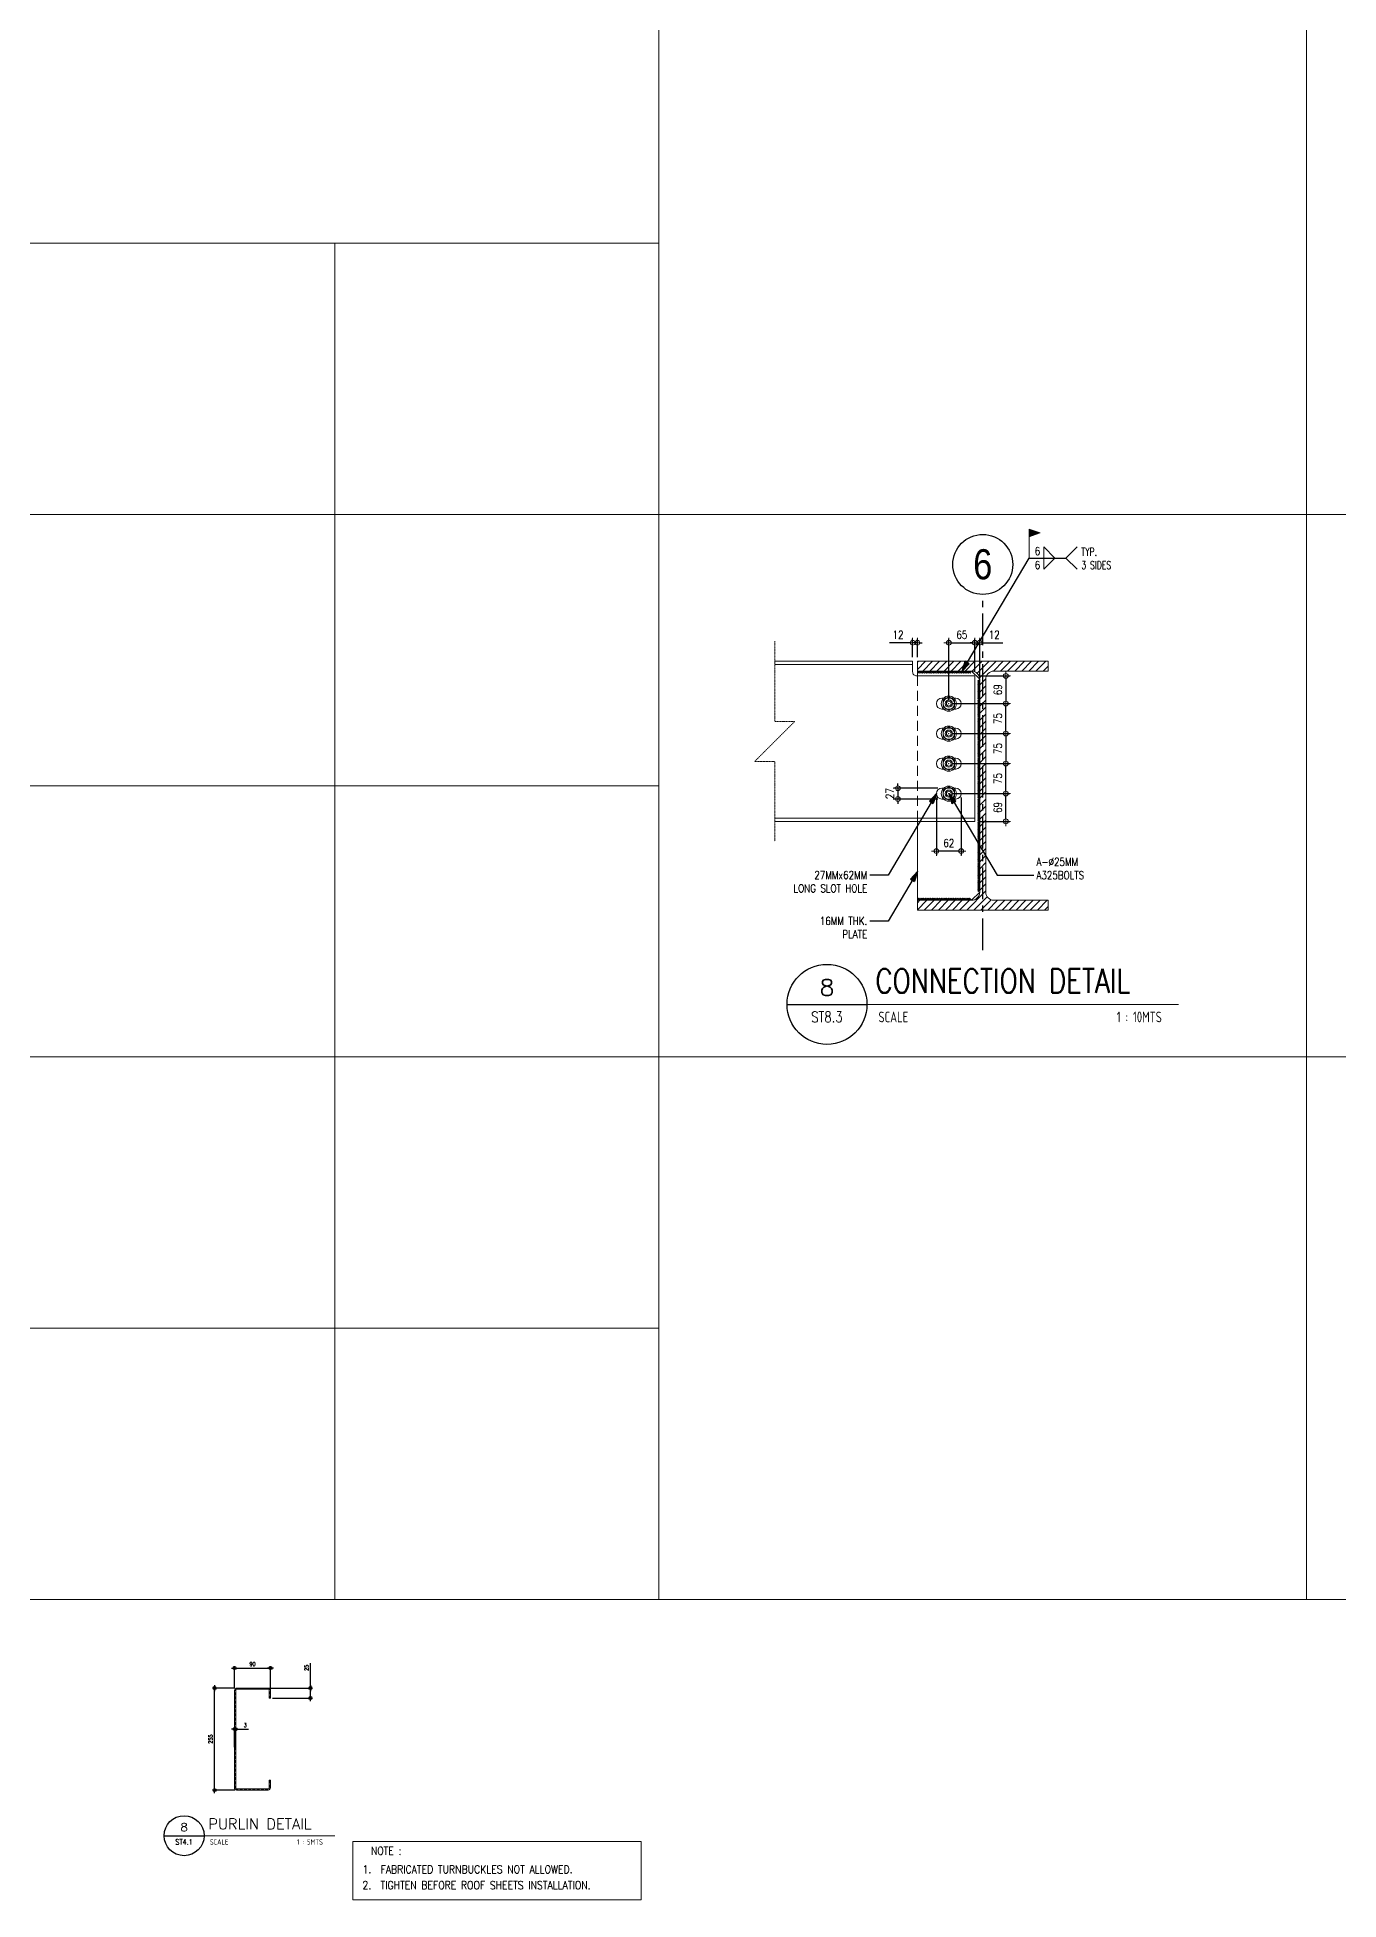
# Model space of a CAD drawing. Header units: millimetres. Extents: x 0 to 437400, y -7936 to 73710.
# Drawn here: x 3306 to 6560, y -751 to 3905 of the extents above; entities that cross this region are included whole.
import ezdxf
from ezdxf.enums import TextEntityAlignment as Align

# ---------------------------------------------------------------- set-up
doc = ezdxf.new("R2010")
doc.units = ezdxf.units.MM
doc.header["$LTSCALE"] = 10
doc.header["$MEASUREMENT"] = 0
doc.linetypes.add('CENTER', pattern=[50.8, 31.75, -6.35, 6.35, -6.35])
doc.linetypes.add('HIDDEN', pattern=[0.375, 0.25, -0.125])
for name, color, linetype in [('A-ANNO_DIM', 1, 'Continuous'), ('A-NEW', 240, 'Continuous'), ('A_LINE', 1, 'Continuous'), ('TARGET-MAIN', 1, 'Continuous')]:
    doc.layers.add(name, color=color, linetype=linetype)
for name, color, linetype, lineweight in [('A_DIM', 1, 'Continuous', 5), ('BOLT', 33, 'Continuous', 20), ('BOLT HOLES', 2, 'Continuous', 5), ('CEE STEEL PURLINS', 46, 'Continuous', 15), ('DIM', 1, 'Continuous', 5), ('HATCH', 8, 'Continuous', 5), ('OUTLINE', 1, 'HIDDEN', 15), ('S-ANNO-DIMS', 1, 'Continuous', 5), ('S-Anno-Text', 52, 'Continuous', 15), ('S-ANNO-WELD', 1, 'Continuous', 9), ('S-BEAM-IDEN', 2, 'Continuous', 9), ('S-COLS', 2, 'Continuous', 20), ('S_Bolt', 9, 'Continuous', 9), ('S_GUSSET PLATE', 4, 'Continuous', 15), ('TEXT', 2, 'Continuous', 20)]:
    doc.layers.add(name, color=color, linetype=linetype, lineweight=lineweight)
for name, color, linetype, lineweight, plot in [('GUIDE 000', 3, 'Continuous', 0, False), ('GUIDE 001', 214, 'Continuous', 0, False), ('S-DETL-GRID', 62, 'Continuous', 9, False)]:
    doc.layers.add(name, color=color, linetype=linetype, lineweight=lineweight, plot=plot)
doc.styles.add('1', font='simplex.shx', dxfattribs={"width": 0.8, "height": 20})
doc.styles.add('ARCHITEXT', font='architxt.shx', dxfattribs={"width": 0.85})
doc.styles.add('ARIALNW', font='ARIALN.TTF')
doc.styles.add('ROMANS', font='romans.shx', dxfattribs={"width": 0.8, "height": 10})
doc.styles.add('SIMPLEX', font='SIMPLEX.shx', dxfattribs={"width": 1.1})
doc.dimstyles.new('DDIM5', dxfattribs={"dimtxt": 10, "dimasz": 0.1, "dimexe": 5, "dimexo": 5, "dimgap": 5, "dimtad": 1, "dimdec": 0, "dimrnd": 1, "dimdsep": 46, "dimtxsty": 'ROMANS', "dimblk1": 'ESCADIM_ARW', "dimblk2": 'ESCADIM_ARW', "dimsah": 1, "dimcen": 5, "dimclrd": 1, "dimclre": 1, "dimclrt": 3, "dimadec": 0, "dimazin": 0, "dimtfac": 1, "dimtdec": 0, "dimtofl": 0, "dimtmove": 0, "dimatfit": 3, "dimldrblk": 'ESCADIM_ARW', "dimfxl": 1, "dimtolj": 1, "dimtzin": 0, "dimarcsym": 0})
doc.dimstyles.new('DIM 10', dxfattribs={"dimtxt": 20, "dimasz": 6, "dimexe": 10, "dimexo": 10, "dimgap": 10, "dimtad": 1, "dimdec": 4, "dimrnd": 1, "dimdsep": 46, "dimtxsty": '1', "dimblk": 'CIR-1', "dimcen": 100, "dimclrd": 1, "dimclre": 1, "dimclrt": 3, "dimadec": 0, "dimazin": 0, "dimtfac": 1, "dimtdec": 4, "dimtix": 1, "dimtmove": 0, "dimatfit": 3, "dimfxl": 1, "dimtvp": 1, "dimtolj": 1, "dimtzin": 0, "dimarcsym": 0})
doc.dimstyles.new('ESCA_ARW$7', dxfattribs={"dimtxt": 200, "dimasz": 1, "dimexe": 100, "dimexo": 100, "dimgap": 100, "dimtad": 1, "dimdec": 0, "dimrnd": 1, "dimdsep": 46, "dimtxsty": '1', "dimblk1": 'dim_arw', "dimblk2": 'dim_arw', "dimsah": 1, "dimcen": 50, "dimclrd": 1, "dimclre": 256, "dimclrt": 52, "dimadec": 0, "dimazin": 0, "dimtfac": 1, "dimtofl": 0, "dimtmove": 0, "dimatfit": 3, "dimldrblk": 'dim_arw', "dimfxl": 1, "dimtolj": 1, "dimtzin": 0, "dimarcsym": 0})

# ---------------------------------------------------------------- blocks, each defined once
blk = doc.blocks.new('ESCADIM_ARW')
at = {"color": 9}
blk.add_line((75, 0), (-75, 0), dxfattribs=at)
blk.add_circle((0, 0), 37.5, dxfattribs=at)
blk = doc.blocks.new('*D65')
at = {"layer": 'A-ANNO_DIM', "color": 1, "lineweight": -2, "transparency": 16777216}
for p, q in [((3799, -222.4), (3799, -166.4)), ((3799.1, -171.4), (3888.9, -171.4)), ((3889, -222.5), (3889, -166.4))]:
    blk.add_line(p, q, dxfattribs=at)
at = {"layer": 'Defpoints', "color": 0, "transparency": 16777216}
for p in [(3889, -171.4), (3799, -227.4), (3889, -227.5)]:
    blk.add_point(p, dxfattribs=at)
at = {"layer": 'A-ANNO_DIM', "color": 1, "lineweight": -2, "transparency": 16777216, "xscale": 0.1, "yscale": 0.1, "zscale": 0.1, "rotation": 180}
blk.add_blockref('ESCADIM_ARW', (3799, -171.4), dxfattribs=at)
at = {"layer": 'A-ANNO_DIM', "color": 1, "lineweight": -2, "transparency": 16777216, "xscale": 0.1, "yscale": 0.1, "zscale": 0.1}
blk.add_blockref('ESCADIM_ARW', (3889, -171.4), dxfattribs=at)
at = {"layer": 'A-ANNO_DIM', "color": 3, "transparency": 16777216, "insert": (3844, -161.4), "char_height": 10, "attachment_point": 5, "style": 'ROMANS'}
blk.add_mtext('\\A1;90', dxfattribs=at)
blk = doc.blocks.new('*D66')
at = {"layer": 'A-ANNO_DIM', "color": 1, "lineweight": -2, "transparency": 16777216}
for p, q in [((3800, -221.4), (3744, -221.4)), ((3749, -476.5), (3749, -221.5)), ((3799.9, -476.6), (3744, -476.6))]:
    blk.add_line(p, q, dxfattribs=at)
at = {"layer": 'Defpoints', "color": 0, "transparency": 16777216}
for p in [(3749, -221.4), (3805, -221.4), (3804.9, -476.6)]:
    blk.add_point(p, dxfattribs=at)
at = {"layer": 'A-ANNO_DIM', "color": 1, "lineweight": -2, "transparency": 16777216, "xscale": 0.1, "yscale": 0.1, "zscale": 0.1}
for p, rotation in [((3749, -221.4), 90), ((3749, -476.6), 270)]:
    blk.add_blockref('ESCADIM_ARW', p, dxfattribs=dict(at, rotation=rotation))
at = {"layer": 'A-ANNO_DIM', "color": 3, "transparency": 16777216, "insert": (3739, -349), "char_height": 10, "attachment_point": 5, "rotation": 90, "style": 'ROMANS'}
blk.add_mtext('\\A1;255', dxfattribs=at)
blk = doc.blocks.new('*D67')
at = {"layer": 'A-ANNO_DIM', "color": 1, "lineweight": -2, "transparency": 16777216}
for p, q in [((3988.9, -221.4), (3988.9, -159.5)), ((3887.9, -221.4), (3993.9, -221.4)), ((3988.9, -246.3), (3988.9, -221.5)), ((3894, -246.4), (3993.9, -246.4))]:
    blk.add_line(p, q, dxfattribs=at)
at = {"layer": 'Defpoints', "color": 0, "transparency": 16777216}
for p in [(3882.9, -221.4), (3988.9, -221.4), (3889, -246.4)]:
    blk.add_point(p, dxfattribs=at)
at = {"layer": 'A-ANNO_DIM', "color": 1, "lineweight": -2, "transparency": 16777216, "xscale": 0.1, "yscale": 0.1, "zscale": 0.1}
for p, rotation in [((3988.9, -221.4), 90), ((3988.9, -246.4), 270)]:
    blk.add_blockref('ESCADIM_ARW', p, dxfattribs=dict(at, rotation=rotation))
at = {"layer": 'A-ANNO_DIM', "color": 3, "transparency": 16777216, "insert": (3978.9, -171), "char_height": 10, "attachment_point": 5, "rotation": 90, "style": 'ROMANS'}
blk.add_mtext('\\A1;25', dxfattribs=at)
blk = doc.blocks.new('*D68')
at = {"layer": 'A-ANNO_DIM', "color": 1, "lineweight": -2, "transparency": 16777216}
for p, q in [((3798.8, -324.4), (3798.7, -324.4)), ((3798.9, -369.2), (3798.9, -319.4)), ((3801.9, -369.2), (3801.9, -319.4)), ((3802, -324.4), (3833.5, -324.4))]:
    blk.add_line(p, q, dxfattribs=at)
at = {"layer": 'Defpoints', "color": 0, "transparency": 16777216}
for p in [(3801.9, -324.4), (3798.9, -374.2), (3801.9, -374.2)]:
    blk.add_point(p, dxfattribs=at)
at = {"layer": 'A-ANNO_DIM', "color": 1, "lineweight": -2, "transparency": 16777216, "xscale": 0.1, "yscale": 0.1, "zscale": 0.1}
blk.add_blockref('ESCADIM_ARW', (3798.9, -324.4), dxfattribs=at)
at = {"layer": 'A-ANNO_DIM', "color": 1, "lineweight": -2, "transparency": 16777216, "xscale": 0.1, "yscale": 0.1, "zscale": 0.1, "rotation": 180}
blk.add_blockref('ESCADIM_ARW', (3801.9, -324.4), dxfattribs=at)
at = {"layer": 'A-ANNO_DIM', "color": 3, "transparency": 16777216, "insert": (3825.8, -314.4), "char_height": 10, "attachment_point": 5, "style": 'ROMANS'}
blk.add_mtext('\\A1;3', dxfattribs=at)
blk = doc.blocks.new('TARGET-DWGLABEL')
at = {"layer": 'TARGET-MAIN'}
blk.add_line((-7.5, 0), (7.5, 0), dxfattribs=at)
blk.add_circle((0, 0), 7.5, dxfattribs=at)
at = {"layer": 'TARGET-MAIN', "color": 2, "style": 'ARCHITEXT', "width": 0.85}
blk.add_text('SCALE', height=2, dxfattribs=at).set_placement((9.66, -2.36), align=Align.MIDDLE_LEFT)
at = {"layer": 'TARGET-MAIN', "color": 4, "style": 'ARCHITEXT', "width": 0.85}
blk.add_attdef('DWG_NO.', text='', height=3, dxfattribs=at).set_placement((0, 3.17), align=Align.MIDDLE_CENTER)
at = {"layer": 'TARGET-MAIN', "color": 6, "style": 'ARCHITEXT', "width": 0.85}
blk.add_attdef('DRAWING_TITLE', text='', height=5, dxfattribs=at).set_placement((9.08, 4.41), align=Align.MIDDLE_LEFT)
at = {"layer": 'TARGET-MAIN', "color": 3, "style": 'ARCHITEXT', "width": 0.85}
blk.add_attdef('SHT_NO.', text='', height=2, dxfattribs=at).set_placement((-0.02, -2.36), align=Align.MIDDLE_CENTER)
at = {"layer": 'TARGET-MAIN', "color": 2, "style": 'ARCHITEXT', "width": 0.85}
blk.add_attdef('SCALE', text='', height=2, dxfattribs=at).set_placement((69.6, -2.36), align=Align.MIDDLE_RIGHT)
blk = doc.blocks.new('A$C2DA53F6D')
blk.add_circle((0, -16.6), 18.9)
at = {"color": 1}
for radius in [9, 6.03]:
    blk.add_circle((0, -16.6), radius, dxfattribs=at)
at = {"layer": 'GUIDE 000'}
blk.add_point((0, -16.6), dxfattribs=at)
at = {"layer": 'S_Bolt', "color": 9, "linetype": 'Continuous', "ltscale": 0.5}
blk.add_lwpolyline([(-14.4, -24.9), (-14.4, -8.3), (0, 0), (14.4, -8.3), (14.4, -24.9), (0, -33.3)], close=True, dxfattribs=at)
at = {"layer": 'S_Bolt', "color": 251, "linetype": 'Continuous', "ltscale": 0.5}
blk.add_circle((0, -16.6), 14.4, dxfattribs=at)
blk = doc.blocks.new('CIR-1')
at = {"layer": 'A_DIM'}
for p, q in [((-2, 0), (2, 0)), ((0, -2), (0, 2))]:
    blk.add_line(p, q, dxfattribs=at)
at = {"layer": 'A_DIM', "color": 2}
blk.add_circle((0, 0), 1, dxfattribs=at)
blk = doc.blocks.new('*D285')
at = {"layer": 'Defpoints', "color": 0, "transparency": 16777216}
for p in [(5585.1, 2089.2), (5727.7, 2089.2), (5585.1, 2014.2)]:
    blk.add_point(p, dxfattribs=at)
at = {"layer": 'S-ANNO-DIMS', "color": 1, "lineweight": -2, "transparency": 16777216}
for p, q in [((5595.1, 2089.2), (5737.7, 2089.2)), ((5727.7, 2020.2), (5727.7, 2083.2)), ((5595.1, 2014.2), (5737.7, 2014.2))]:
    blk.add_line(p, q, dxfattribs=at)
at = {"layer": 'S-ANNO-DIMS', "color": 1, "lineweight": -2, "transparency": 16777216, "xscale": 6, "yscale": 6, "zscale": 6}
for p, rotation in [((5727.7, 2089.2), 90), ((5727.7, 2014.2), 270)]:
    blk.add_blockref('CIR-1', p, dxfattribs=dict(at, rotation=rotation))
at = {"layer": 'S-ANNO-DIMS', "color": 3, "transparency": 16777216, "insert": (5707.7, 2051.7), "char_height": 20, "attachment_point": 5, "rotation": 90, "style": '1'}
blk.add_mtext('\\A1;75', dxfattribs=at)
blk = doc.blocks.new('*D286')
at = {"layer": 'Defpoints', "color": 0, "transparency": 16777216}
for p in [(5585.1, 2164.2), (5585.1, 2089.2), (5727.7, 2089.2)]:
    blk.add_point(p, dxfattribs=at)
at = {"layer": 'S-ANNO-DIMS', "color": 1, "lineweight": -2, "transparency": 16777216}
for p, q in [((5595.1, 2164.2), (5737.7, 2164.2)), ((5727.7, 2158.2), (5727.7, 2095.2)), ((5595.1, 2089.2), (5737.7, 2089.2))]:
    blk.add_line(p, q, dxfattribs=at)
at = {"layer": 'S-ANNO-DIMS', "color": 1, "lineweight": -2, "transparency": 16777216, "xscale": 6, "yscale": 6, "zscale": 6}
for p, rotation in [((5727.7, 2164.2), 90), ((5727.7, 2089.2), 270)]:
    blk.add_blockref('CIR-1', p, dxfattribs=dict(at, rotation=rotation))
at = {"layer": 'S-ANNO-DIMS', "color": 3, "transparency": 16777216, "insert": (5707.7, 2126.7), "char_height": 20, "attachment_point": 5, "rotation": 90, "style": '1'}
blk.add_mtext('\\A1;75', dxfattribs=at)
blk = doc.blocks.new('*D287')
at = {"layer": 'Defpoints', "color": 0, "transparency": 16777216}
for p in [(5585.1, 2239.2), (5727.7, 2239.2), (5585.1, 2164.2)]:
    blk.add_point(p, dxfattribs=at)
at = {"layer": 'S-ANNO-DIMS', "color": 1, "lineweight": -2, "transparency": 16777216}
for p, q in [((5595.1, 2239.2), (5737.7, 2239.2)), ((5727.7, 2170.2), (5727.7, 2233.2)), ((5595.1, 2164.2), (5737.7, 2164.2))]:
    blk.add_line(p, q, dxfattribs=at)
at = {"layer": 'S-ANNO-DIMS', "color": 1, "lineweight": -2, "transparency": 16777216, "xscale": 6, "yscale": 6, "zscale": 6}
for p, rotation in [((5727.7, 2239.2), 90), ((5727.7, 2164.2), 270)]:
    blk.add_blockref('CIR-1', p, dxfattribs=dict(at, rotation=rotation))
at = {"layer": 'S-ANNO-DIMS', "color": 3, "transparency": 16777216, "insert": (5707.7, 2201.7), "char_height": 20, "attachment_point": 5, "rotation": 90, "style": '1'}
blk.add_mtext('\\A1;75', dxfattribs=at)
blk = doc.blocks.new('*D288')
at = {"layer": 'Defpoints', "color": 0, "transparency": 16777216}
for p in [(5650.3, 2308.5), (5585.1, 2239.2), (5727.7, 2239.2)]:
    blk.add_point(p, dxfattribs=at)
at = {"layer": 'S-ANNO-DIMS', "color": 1, "lineweight": -2, "transparency": 16777216}
for p, q in [((5660.3, 2308.5), (5737.7, 2308.5)), ((5727.7, 2302.5), (5727.7, 2245.2)), ((5595.1, 2239.2), (5737.7, 2239.2))]:
    blk.add_line(p, q, dxfattribs=at)
at = {"layer": 'S-ANNO-DIMS', "color": 1, "lineweight": -2, "transparency": 16777216, "xscale": 6, "yscale": 6, "zscale": 6}
for p, rotation in [((5727.7, 2308.5), 90), ((5727.7, 2239.2), 270)]:
    blk.add_blockref('CIR-1', p, dxfattribs=dict(at, rotation=rotation))
at = {"layer": 'S-ANNO-DIMS', "color": 3, "transparency": 16777216, "insert": (5707.7, 2273.9), "char_height": 20, "attachment_point": 5, "rotation": 90, "style": '1'}
blk.add_mtext('\\A1;69', dxfattribs=at)
blk = doc.blocks.new('*D289')
at = {"layer": 'Defpoints', "color": 0, "transparency": 16777216}
for p in [(5585.1, 2014.2), (5727.7, 2014.2), (5650.3, 1944.9)]:
    blk.add_point(p, dxfattribs=at)
at = {"layer": 'S-ANNO-DIMS', "color": 1, "lineweight": -2, "transparency": 16777216}
for p, q in [((5595.1, 2014.2), (5737.7, 2014.2)), ((5727.7, 1950.9), (5727.7, 2008.2)), ((5660.3, 1944.9), (5737.7, 1944.9))]:
    blk.add_line(p, q, dxfattribs=at)
at = {"layer": 'S-ANNO-DIMS', "color": 1, "lineweight": -2, "transparency": 16777216, "xscale": 6, "yscale": 6, "zscale": 6}
for p, rotation in [((5727.7, 2014.2), 90), ((5727.7, 1944.9), 270)]:
    blk.add_blockref('CIR-1', p, dxfattribs=dict(at, rotation=rotation))
at = {"layer": 'S-ANNO-DIMS', "color": 3, "transparency": 16777216, "insert": (5707.7, 1979.6), "char_height": 20, "attachment_point": 5, "rotation": 90, "style": '1'}
blk.add_mtext('\\A1;69', dxfattribs=at)
blk = doc.blocks.new('*D290')
at = {"layer": 'Defpoints', "color": 0, "transparency": 16777216}
for p in [(5650.3, 2391.4), (5650.3, 2308.5), (5662.3, 2300.4)]:
    blk.add_point(p, dxfattribs=at)
at = {"layer": 'S-ANNO-DIMS', "color": 1, "lineweight": -2, "transparency": 16777216}
for p, q in [((5644.3, 2391.4), (5638.3, 2391.4)), ((5650.3, 2318.5), (5650.3, 2401.4)), ((5650.3, 2391.4), (5662.3, 2391.4)), ((5662.3, 2310.4), (5662.3, 2401.4)), ((5668.3, 2391.4), (5720.2, 2391.4))]:
    blk.add_line(p, q, dxfattribs=at)
at = {"layer": 'S-ANNO-DIMS', "color": 1, "lineweight": -2, "transparency": 16777216, "xscale": 6, "yscale": 6, "zscale": 6}
blk.add_blockref('CIR-1', (5650.3, 2391.4), dxfattribs=at)
at = {"layer": 'S-ANNO-DIMS', "color": 1, "lineweight": -2, "transparency": 16777216, "xscale": 6, "yscale": 6, "zscale": 6, "rotation": 180}
blk.add_blockref('CIR-1', (5662.3, 2391.4), dxfattribs=at)
at = {"layer": 'S-ANNO-DIMS', "color": 3, "transparency": 16777216, "insert": (5698.7, 2411.4), "char_height": 20, "attachment_point": 5, "style": '1'}
blk.add_mtext('\\A1;12', dxfattribs=at)
blk = doc.blocks.new('*D291')
at = {"layer": 'Defpoints', "color": 0, "transparency": 16777216}
for p in [(5650.3, 2391.4), (5650.3, 2308.5), (5585.1, 2239.2)]:
    blk.add_point(p, dxfattribs=at)
at = {"layer": 'S-ANNO-DIMS', "color": 1, "lineweight": -2, "transparency": 16777216}
for p, q in [((5585.1, 2249.2), (5585.1, 2401.4)), ((5591.1, 2391.4), (5644.3, 2391.4)), ((5650.3, 2318.5), (5650.3, 2401.4))]:
    blk.add_line(p, q, dxfattribs=at)
at = {"layer": 'S-ANNO-DIMS', "color": 1, "lineweight": -2, "transparency": 16777216, "xscale": 6, "yscale": 6, "zscale": 6, "rotation": 180}
blk.add_blockref('CIR-1', (5585.1, 2391.4), dxfattribs=at)
at = {"layer": 'S-ANNO-DIMS', "color": 1, "lineweight": -2, "transparency": 16777216, "xscale": 6, "yscale": 6, "zscale": 6}
blk.add_blockref('CIR-1', (5650.3, 2391.4), dxfattribs=at)
at = {"layer": 'S-ANNO-DIMS', "color": 3, "transparency": 16777216, "insert": (5617.7, 2411.4), "char_height": 20, "attachment_point": 5, "style": '1'}
blk.add_mtext('\\A1;65', dxfattribs=at)
blk = doc.blocks.new('*D292')
at = {"layer": 'Defpoints', "color": 0, "transparency": 16777216}
for p in [(5506.7, 2391.4), (5494.7, 2344.9), (5506.7, 2344.9)]:
    blk.add_point(p, dxfattribs=at)
at = {"layer": 'S-ANNO-DIMS', "color": 1, "lineweight": -2, "transparency": 16777216}
for p, q in [((5488.7, 2391.4), (5436.9, 2391.4)), ((5494.7, 2354.9), (5494.7, 2401.4)), ((5506.7, 2391.4), (5494.7, 2391.4)), ((5506.7, 2354.9), (5506.7, 2401.4)), ((5512.7, 2391.4), (5518.7, 2391.4))]:
    blk.add_line(p, q, dxfattribs=at)
at = {"layer": 'S-ANNO-DIMS', "color": 1, "lineweight": -2, "transparency": 16777216, "xscale": 6, "yscale": 6, "zscale": 6}
blk.add_blockref('CIR-1', (5494.7, 2391.4), dxfattribs=at)
at = {"layer": 'S-ANNO-DIMS', "color": 1, "lineweight": -2, "transparency": 16777216, "xscale": 6, "yscale": 6, "zscale": 6, "rotation": 180}
blk.add_blockref('CIR-1', (5506.7, 2391.4), dxfattribs=at)
at = {"layer": 'S-ANNO-DIMS', "color": 3, "transparency": 16777216, "insert": (5458.3, 2411.4), "char_height": 20, "attachment_point": 5, "style": '1'}
blk.add_mtext('\\A1;12', dxfattribs=at)
blk = doc.blocks.new('dim_arw')
h = blk.add_hatch(color=256)
h.paths.add_polyline_path([(-126, 29), (0, 0), (-126, -29, -0.115681), (-133, 0, -0.115681)])
h.paths.add_polyline_path([(-249, 58), (-126, 29, 0.115681), (-133, 0, 0.115681), (-126, -29), (-249, -58)])
for p, q in [((0, 0), (-249, 58)), ((-249, 58), (-249, -58)), ((0, 0), (-249, -58))]:
    blk.add_line(p, q)
blk = doc.blocks.new('*D293')
at = {"layer": 'Defpoints', "color": 0, "transparency": 16777216}
for p in [(5554.1, 2014.2), (5616.1, 2014.2), (5554.1, 1870.7)]:
    blk.add_point(p, dxfattribs=at)
at = {"layer": 'S-ANNO-DIMS', "color": 1, "lineweight": -2, "transparency": 16777216}
for p, q in [((5554.1, 2004.2), (5554.1, 1860.7)), ((5616.1, 2004.2), (5616.1, 1860.7)), ((5610.1, 1870.7), (5560.1, 1870.7))]:
    blk.add_line(p, q, dxfattribs=at)
at = {"layer": 'S-ANNO-DIMS', "color": 1, "lineweight": -2, "transparency": 16777216, "xscale": 6, "yscale": 6, "zscale": 6, "rotation": 180}
blk.add_blockref('CIR-1', (5554.1, 1870.7), dxfattribs=at)
at = {"layer": 'S-ANNO-DIMS', "color": 1, "lineweight": -2, "transparency": 16777216, "xscale": 6, "yscale": 6, "zscale": 6}
blk.add_blockref('CIR-1', (5616.1, 1870.7), dxfattribs=at)
at = {"layer": 'S-ANNO-DIMS', "color": 3, "transparency": 16777216, "insert": (5585.1, 1890.7), "char_height": 20, "attachment_point": 5, "style": '1'}
blk.add_mtext('\\A1;62', dxfattribs=at)
blk = doc.blocks.new('*D284')
at = {"layer": 'Defpoints', "color": 0, "transparency": 16777216}
for p in [(5567.6, 2027.7), (5457.8, 2000.7), (5567.6, 2000.7)]:
    blk.add_point(p, dxfattribs=at)
at = {"layer": 'S-ANNO-DIMS', "color": 1, "lineweight": -2, "transparency": 16777216}
for p, q in [((5557.6, 2027.7), (5447.8, 2027.7)), ((5457.8, 2033.7), (5457.8, 2039.7)), ((5457.8, 2027.7), (5457.8, 2000.7)), ((5557.6, 2000.7), (5447.8, 2000.7)), ((5457.8, 1994.7), (5457.8, 1988.7))]:
    blk.add_line(p, q, dxfattribs=at)
at = {"layer": 'S-ANNO-DIMS', "color": 1, "lineweight": -2, "transparency": 16777216, "xscale": 6, "yscale": 6, "zscale": 6}
for p, rotation in [((5457.8, 2027.7), 270), ((5457.8, 2000.7), 90)]:
    blk.add_blockref('CIR-1', p, dxfattribs=dict(at, rotation=rotation))
at = {"layer": 'S-ANNO-DIMS', "color": 3, "transparency": 16777216, "insert": (5437.8, 2014.2), "char_height": 20, "attachment_point": 5, "rotation": 90, "style": '1'}
blk.add_mtext('\\A1;27', dxfattribs=at)

msp = doc.modelspace()

# ---------------------------------------------------------------- hatches: boundary and pattern name
at = {"layer": 'HATCH'}
h = msp.add_hatch(dxfattribs=at)
h.set_pattern_fill('ANSI31', color=256, scale=100, style=0)
edge = h.paths.add_edge_path()
edge.add_line((5670, 1723.104), (5506.7415, 1723.104))
edge.add_line((5506.7415, 1723.104), (5506.7415, 1747.488))
edge.add_line((5506.7415, 1747.488), (5642.2505, 1747.488))
edge.add_arc((5642.2505, 1767.554), 20.066, 270, 360)
edge.add_line((5662.3165, 1767.554), (5662.3165, 2300.446))
edge.add_arc((5642.2505, 2300.446), 20.066, 0, 90)
edge.add_line((5642.2505, 2320.512), (5506.7415, 2320.512))
edge.add_line((5506.7415, 2320.512), (5506.7415, 2344.896))
edge.add_line((5506.7415, 2344.896), (5833.2585, 2344.896))
edge.add_line((5833.2585, 2344.896), (5833.2585, 2320.512))
edge.add_line((5833.2585, 2320.512), (5697.7495, 2320.512))
edge.add_arc((5697.7495, 2300.446), 20.066, 90, 180)
edge.add_line((5677.6835, 2300.446), (5677.6835, 1767.554))
edge.add_arc((5697.7495, 1767.554), 20.066, 180, 270)
edge.add_line((5697.7495, 1747.488), (5833.2585, 1747.488))
edge.add_line((5833.2585, 1747.488), (5833.2585, 1723.104))
edge.add_line((5833.2585, 1723.104), (5670, 1723.104))
h = msp.add_hatch(dxfattribs=at)
h.set_pattern_fill('ANSI37', color=256, scale=25, style=0)
h.paths.add_polyline_path([(5640.17943, 2320.512), (5506.7415, 2320.512), (5506.7415, 2315.512), (5640.17943, 2315.512)])
h.paths.add_polyline_path([(5640.17943, 1752.488), (5506.7415, 1752.488), (5506.7415, 1747.488), (5640.17943, 1747.488)])
h.paths.add_polyline_path([(5657.3165, 1769.62506), (5662.3165, 1769.62506), (5662.3165, 2298.37493), (5657.3165, 2298.37493)])
h = msp.add_hatch(dxfattribs=at)
h.set_pattern_fill('ANSI32', color=256, scale=20, style=0)
h.set_pattern_definition([(45, (3431.443, -1356), (-5.3033, 5.3033), []), (45, (3434.979, -1356), (-5.3033, 5.3033), [])])
edge = h.paths.add_edge_path()
edge.add_line((3888.95867, -246.44785), (3888.96072, -227.45178))
edge.add_arc((3882.95665, -227.45079), 6.00407, 359.99054956, 449.99054956)
edge.add_line((3882.95764, -221.44672), (3804.96181, -221.4322))
edge.add_arc((3804.96082, -227.43627), 6.00407, 89.99054956, 179.99054956)
edge.add_line((3798.95676, -227.43528), (3798.92573, -470.56268))
edge.add_arc((3804.08562, -471.35034), 5.21967, 171.32073952, 268.24859759)
edge.add_line((3803.92609, -476.56757), (3882.94973, -476.58226))
edge.add_arc((3882.95072, -470.5782), 6.00407, 269.99054956, 359.99054956)
edge.add_line((3888.95478, -470.57919), (3888.95775, -451.583))
edge.add_line((3888.95775, -451.583), (3885.92803, -451.5825))
edge.add_line((3885.92803, -451.5825), (3885.92509, -471.5814))
edge.add_arc((3883.92374, -471.58107), 2.00136, 269.99054956, 359.99054956, ccw=False)
edge.add_line((3883.92341, -473.58242), (3803.92678, -473.56757))
edge.add_arc((3803.92711, -471.56622), 2.00136, 179.99054956, 269.99054956, ccw=False)
edge.add_line((3801.92576, -471.56589), (3801.95699, -226.43299))
edge.add_arc((3803.95834, -226.43332), 2.00136, 89.99054956, 179.99054956, ccw=False)
edge.add_line((3803.95867, -224.43197), (3883.9557, -224.44682))
edge.add_arc((3883.95537, -226.44818), 2.00136, -0.00945044, 89.99054956, ccw=False)
edge.add_line((3885.95672, -226.44851), (3885.95445, -246.44735))
edge.add_line((3885.95445, -246.44735), (3888.95867, -246.44785))

# ---------------------------------------------------------------- linework, layer by layer
msp.add_circle((5670, 2587), 75)
at = {"layer": 'A-NEW', "color": 253, "linetype": 'CENTER', "ltscale": 0.25}
msp.add_line((5670, 1623.104), (5670, 2512), dxfattribs=at)
at = {"layer": 'A_LINE', "color": 1, "lineweight": 13}
for p, q in [((5180.51982, 1487.40311), (6159.48018, 1487.40311)), ((3622.88645, -590.5), (4050, -590.5))]:
    msp.add_line(p, q, dxfattribs=at)
at = {"layer": 'BOLT HOLES', "ltscale": 0.05}
for centre in [(5585.11831, 2239.21025), (5585.11831, 2164.21025), (5585.11831, 2089.21025), (5585.11831, 2014.21025)]:
    msp.add_circle(centre, 9, dxfattribs=at)
at = {"layer": 'CEE STEEL PURLINS'}
msp.add_lwpolyline([(3888.95867, -246.44785), (3888.96072, -227.45178, 0.4142135624), (3882.95764, -221.44672), (3804.96181, -221.4322, 0.4142135624), (3798.95676, -227.43528), (3798.92573, -470.56268, 0.4500885537), (3803.92609, -476.56757), (3882.94973, -476.58226, 0.4142135624), (3888.95478, -470.57919), (3888.95775, -451.583), (3885.92803, -451.5825), (3885.92509, -471.5814, -0.4142135624), (3883.92341, -473.58242), (3803.92678, -473.56757, -0.4142135624), (3801.92576, -471.56589), (3801.95699, -226.43299, -0.4142135624), (3803.95867, -224.43197), (3883.9557, -224.44682, -0.4142135624), (3885.95672, -226.44851), (3885.95445, -246.44735), (3888.95867, -246.44785)], format="xyb", dxfattribs=at)
at = {"layer": 'GUIDE 001'}
msp.add_point((3888.96171, -221.44771), dxfattribs=at)
at = {"layer": 'OUTLINE', "linetype": 'HIDDEN', "ltscale": 10}
msp.add_line((5506.7415, 2308.512), (5506.7415, 1944.896), dxfattribs=at)
at = {"layer": 'OUTLINE', "ltscale": 0.05}
msp.add_lwpolyline([(5150.3165, 2394.896), (5150.3165, 2194.896), (5200.3165, 2194.896), (5100.3165, 2094.896), (5150.3165, 2094.896), (5150.3165, 1894.896)], dxfattribs=at)
at = {"layer": 'S-ANNO-WELD'}
msp.add_line((5785.82532, 2603.05097), (5785.82532, 2665.71303), dxfattribs=at)
for points in [[(5785.82532, 2656.4689), (5785.82532, 2674.95715), (5813.5577, 2665.71303), (5785.82532, 2656.4689)], [(5822.74602, 2603.05097), (5822.74602, 2630.74149), (5850.43654, 2603.05097)], [(5905.81759, 2630.74149), (5878.12707, 2603.05097), (5905.81759, 2575.36044)], [(5822.74602, 2603.05097), (5822.74602, 2575.36044), (5850.43654, 2603.05097)]]:
    msp.add_lwpolyline(points, dxfattribs=at)
msp.add_solid([(5785.82532, 2656.4689), (5813.5577, 2665.71303), (5785.82532, 2674.95715)], dxfattribs=at)
at = {"layer": 'S-BEAM-IDEN', "color": 3}
msp.add_lwpolyline([(5150.3165, 2344.896), (5494.7415, 2344.896), (5494.7415, 2318.512, 0.4142135624), (5504.7415, 2308.512), (5650.3165, 2308.512), (5650.3165, 1944.896), (5150.3165, 1944.896)], format="xyb", dxfattribs=at)
for points in [[(5494.7415, 2336.896), (5150.3165, 2336.896)], [(5650.3165, 1952.896), (5150.3165, 1952.896)]]:
    msp.add_lwpolyline(points, dxfattribs=at)
at = {"layer": 'S-BEAM-IDEN'}
msp.add_lwpolyline([(5506.7415, 2308.512), (5506.7415, 2320.512)], dxfattribs=at)
at = {"layer": 'S-BEAM-IDEN', "color": 3}
for points in [[(5602.61831, 2225.704, 1), (5602.61831, 2252.704), (5567.61831, 2252.704, 1), (5567.61831, 2225.704)], [(5602.61831, 2150.704, 1), (5602.61831, 2177.704), (5567.61831, 2177.704, 1), (5567.61831, 2150.704)], [(5602.61831, 2075.704, 1), (5602.61831, 2102.704), (5567.61831, 2102.704, 1), (5567.61831, 2075.704)], [(5602.61831, 2000.704, 1), (5602.61831, 2027.704), (5567.61831, 2027.704, 1), (5567.61831, 2000.704)]]:
    msp.add_lwpolyline(points, format="xyb", close=True, dxfattribs=at)
at = {"layer": 'S-COLS', "color": 7, "ltscale": 0.05}
msp.add_lwpolyline([(5670, 1723.104), (5506.7415, 1723.104), (5506.7415, 1747.488), (5642.2505, 1747.488, 0.4142135624), (5662.3165, 1767.554), (5662.3165, 2300.446, 0.4142135624), (5642.2505, 2320.512), (5506.7415, 2320.512), (5506.7415, 2344.896), (5833.2585, 2344.896), (5833.2585, 2320.512), (5697.7495, 2320.512, 0.4142135624), (5677.6835, 2300.446), (5677.6835, 1767.554, 0.4142135624), (5697.7495, 1747.488), (5833.2585, 1747.488), (5833.2585, 1723.104), (5670, 1723.104)], format="xyb", dxfattribs=at)
at = {"layer": 'S-DETL-GRID'}
for p, q in [((6480, 6779.99999), (6480, 0)), ((4050, 3389.99999), (4050, 0)), ((4860, 2712), (0, 2712)), ((14580, 2712), (4860, 2712)), ((4860, 2034), (0, 2034)), ((4860, 1356), (0, 1356)), ((14580, 1356), (4860, 1356)), ((4860, 678), (0, 678))]:
    msp.add_line(p, q, dxfattribs=at)
at = {"layer": 'S-DETL-GRID', "color": 252}
msp.add_lwpolyline([(4860, 6779.99999), (14580, 6779.99999), (14580, 0), (4860, 0)], close=True, dxfattribs=at)
at = {"layer": 'S-DETL-GRID'}
msp.add_lwpolyline([(0, 3389.99999), (4860, 3389.99999), (4860, 0), (0, 0)], close=True, dxfattribs=at)
at = {"layer": 'S_GUSSET PLATE'}
msp.add_lwpolyline([(5506.7415, 2320.512), (5642.2505, 2320.512), (5662.3165, 2300.446), (5662.3165, 1767.554), (5642.2505, 1747.488), (5506.7415, 1747.488), (5506.7415, 1944.896)], dxfattribs=at)
at = {"layer": 'TEXT', "color": 1}
msp.add_lwpolyline([(4094.48848, -750.65439), (4815.51152, -750.65439), (4815.51152, -605.34561), (4094.48848, -605.34561)], close=True, dxfattribs=at)

# ---------------------------------------------------------------- block references
at = {"layer": 'BOLT', "xscale": -1, "rotation": 180}
for p in [(5585.11831, 2222.57601), (5585.11831, 2147.57601), (5585.11831, 2072.57601), (5585.11831, 1997.57601)]:
    msp.add_blockref('A$C2DA53F6D', p, dxfattribs=at)
at = {"layer": 'TARGET-MAIN', "color": 1, "lineweight": 13}
ref = msp.add_blockref('TARGET-DWGLABEL', (5280.51982, 1487.40311), dxfattribs=dict(at, xscale=13.33333333333333, yscale=13.33333333333333, zscale=13.33333333333333))
ref.add_attrib('DWG_NO.', '8', dxfattribs={"color": 4, "height": 40, "style": 'SIMPLEX', "width": 1.1}).set_placement((5280.51982, 1529.7151), align=Align.MIDDLE_CENTER)
ref.add_attrib('SHT_NO.', 'ST8.3', dxfattribs={"color": 3, "height": 26.666667, "style": 'SIMPLEX', "width": 0.8}).set_placement((5280.31606, 1456), align=Align.MIDDLE_CENTER)
ref.add_attrib('DRAWING_TITLE', 'CONNECTION DETAIL', dxfattribs={"color": 5, "height": 60, "style": 'SIMPLEX', "width": 0.8}).set_placement((5401.57358, 1546.15798), align=Align.MIDDLE_LEFT)
ref.add_attrib('SCALE', '1 : 10MTS', dxfattribs={"color": 2, "height": 26.666667, "style": 'ARCHITEXT', "width": 0.85}).set_placement((6117.86439, 1456), align=Align.MIDDLE_RIGHT)
ref = msp.add_blockref('TARGET-DWGLABEL', (3672.88645, -590.5), dxfattribs=dict(at, xscale=6.666666666666666, yscale=6.666666666666666, zscale=6.666666666666666))
ref.add_attrib('DWG_NO.', '8', dxfattribs={"color": 4, "height": 20, "style": 'SIMPLEX', "width": 1.1}).set_placement((3672.88645, -569.34401), align=Align.MIDDLE_CENTER)
ref.add_attrib('SHT_NO.', 'ST4.1', dxfattribs={"color": 3, "height": 13.333333, "style": 'SIMPLEX', "width": 0.8}).set_placement((3672.78457, -606.20156), align=Align.MIDDLE_CENTER)
ref.add_attrib('DRAWING_TITLE', 'PURLIN DETAIL', dxfattribs={"color": 5, "height": 26.6666667, "style": 'SIMPLEX'}).set_placement((3733.41333, -561.12257), align=Align.MIDDLE_LEFT)
ref.add_attrib('SCALE', '1 : 5MTS', dxfattribs={"color": 2, "height": 13.333333, "style": 'ARCHITEXT', "width": 0.85}).set_placement((4019.96161, -606.20156), align=Align.MIDDLE_RIGHT)

# ---------------------------------------------------------------- texts
at = {"layer": 'DIM', "color": 52, "char_height": 20, "width": 1183.937571, "attachment_point": 5, "style": '1'}
for s, insert in [('\\A1;\\pxql;6', (6391.82647, 2620.47307)), ('\\A1;\\pxql;{\\W0.7;TYP.\\P3 SIDES}', (6508.60391, 2602.15049)), ('\\A1;\\pxql;6', (6391.82647, 2585.62886))]:
    msp.add_mtext(s, dxfattribs=dict(at, insert=insert))
at = {"layer": 'S-Anno-Text', "char_height": 20, "width": 568.6858735, "style": '1'}
for s, insert, attachment_point in [('\\pxqr;27MMx62MM\\PLONG SLOT HOLE', (5381.14788, 1767.43996), 9), ('\\pxql;A-%%C25MM\\PA325BOLTS', (5804.23996, 1800.26837), 7), ('\\pxqr;16MM THK.\\PPLATE', (5381.14788, 1652.56664), 9)]:
    msp.add_mtext(s, dxfattribs=dict(at, insert=insert, attachment_point=attachment_point))
at = {"layer": 'TEXT', "color": 4, "style": '1', "width": 0.85}
msp.add_text('NOTE :', height=20.000047, dxfattribs=at).set_placement((4178.1004, -638.38888), align=Align.CENTER)
at = {"layer": 'TEXT', "color": 2, "style": '1', "width": 0.85}
for s, p in [('1.  FABRICATED TURNBUCKLES NOT ALLOWED.', (4118.90776, -684.69038)), ('2.  TIGHTEN BEFORE ROOF SHEETS INSTALLATION.', (4118.90776, -724.1602))]:
    msp.add_text(s, height=20.0000466, dxfattribs=at).set_placement(p)
at = {"layer": 'TEXT', "insert": (5670, 2587), "char_height": 75.00001, "width": 471.7255616, "attachment_point": 5, "style": 'ARIALNW'}
msp.add_mtext('6', dxfattribs=at)

# ---------------------------------------------------------------- dimensions: what is measured, and where the dimension line sits
at = {"layer": 'A-ANNO_DIM'}
dim = msp.add_linear_dim(base=(3888.96072, -171.44332), p1=(3798.95676, -227.43528), p2=(3888.96072, -227.45178), dimstyle='DDIM5', dxfattribs=at)
dim.commit()
dim.dimension.update_dxf_attribs({"geometry": '*D65', "text_midpoint": (3843.95874, -161.44332)})
dim = msp.add_linear_dim(base=(3988.93309, -221.4322), p1=(3888.95867, -246.44785), p2=(3882.92463, -221.4322), angle=90, dimstyle='DDIM5', dxfattribs=at)
dim.commit()
dim.dimension.update_dxf_attribs({"geometry": '*D67', "text_midpoint": (3988.93309, -170.99887), "dimtype": 160})
dim = msp.add_linear_dim(base=(3748.95335, -221.4322), p1=(3804.9166, -476.5678), p2=(3804.96181, -221.4322), angle=90, dimstyle='DDIM5', dxfattribs=at)
dim.commit()
dim.dimension.update_dxf_attribs({"geometry": '*D66', "text_midpoint": (3738.95335, -349)})
dim = msp.add_linear_dim(base=(3801.94137, -324.44663), p1=(3798.91165, -374.15175), p2=(3801.94137, -374.15225), dimstyle='DDIM5', dxfattribs=at)
dim.commit()
dim.dimension.update_dxf_attribs({"geometry": '*D68', "text_midpoint": (3825.80804, -324.44663), "dimtype": 160})
at = {"layer": 'S-ANNO-DIMS'}
for base, p1, p2, picture, middle in [((5506.7415, 2391.42518), (5494.7415, 2344.896), (5506.7415, 2344.896), '*D292', (5458.31293, 2391.42518)), ((5650.3165, 2391.42518), (5662.3165, 2300.446), (5650.3165, 2308.512), '*D290', (5698.74507, 2391.42518))]:
    dim = msp.add_linear_dim(base=base, p1=p1, p2=p2, dimstyle='DIM 10', dxfattribs=at)
    dim.commit()
    dim.dimension.update_dxf_attribs({"geometry": picture, "text_midpoint": middle, "dimtype": 160})
for base, p1, p2, angle, picture, middle in [((5650.3165, 2391.42518), (5585.11831, 2239.22275), (5650.3165, 2308.512), 180, '*D291', (5617.7174, 2411.42518)), ((5727.6835, 2239.222754), (5650.3165, 2308.511997), (5585.118308, 2239.222754), 270, '*D288', (5707.6835, 2273.867375)), ((5727.6835, 2239.222754), (5585.118308, 2164.216502), (5585.118308, 2239.222754), 90, '*D287', (5707.6835, 2201.719628)), ((5727.6835, 2089.210249), (5585.118308, 2164.216502), (5585.118308, 2089.210249), 270, '*D286', (5707.6835, 2126.713375)), ((5727.6835, 2089.210249), (5585.118308, 2014.203997), (5585.118308, 2089.210249), 90, '*D285', (5707.6835, 2051.707123)), ((5457.83862, 2000.704), (5567.61831, 2027.704), (5567.61831, 2000.704), 90, '*D284', (5437.83862, 2014.204)), ((5727.6835, 2014.203997), (5650.3165, 1944.914754), (5585.118308, 2014.203997), 90, '*D289', (5707.6835, 1979.559375))]:
    dim = msp.add_linear_dim(base=base, p1=p1, p2=p2, angle=angle, dimstyle='DIM 10', dxfattribs=at)
    dim.commit()
    dim.dimension.update_dxf_attribs({"geometry": picture, "text_midpoint": middle})
dim = msp.add_linear_dim(base=(5554.11831, 1870.68202), p1=(5616.11831, 2014.204), p2=(5554.11831, 2014.204), dimstyle='DIM 10', dxfattribs=at)
dim.commit()
dim.dimension.update_dxf_attribs({"geometry": '*D293', "text_midpoint": (5585.11831, 1890.68202)})

# ---------------------------------------------------------------- leaders
at = {"layer": 'S-ANNO-WELD'}
for points in [[(5618.48342, 2320.512), (5785.82532, 2603.05097), (5878.12707, 2603.05097)], [(5554.11865, 2014.10746), (5433.5386, 1810.52088), (5387.38772, 1810.52088)], [(5585.11831, 2014.204), (5705.69836, 1810.61742), (5798.00011, 1810.61742)], [(5506.7415, 1819.24286), (5433.5386, 1695.64756), (5387.38772, 1695.64756)]]:
    msp.add_leader(points, dimstyle='ESCA_ARW$7', override={"dimscale": 0.1}, dxfattribs=at)

doc.saveas('drawing.dxf')
